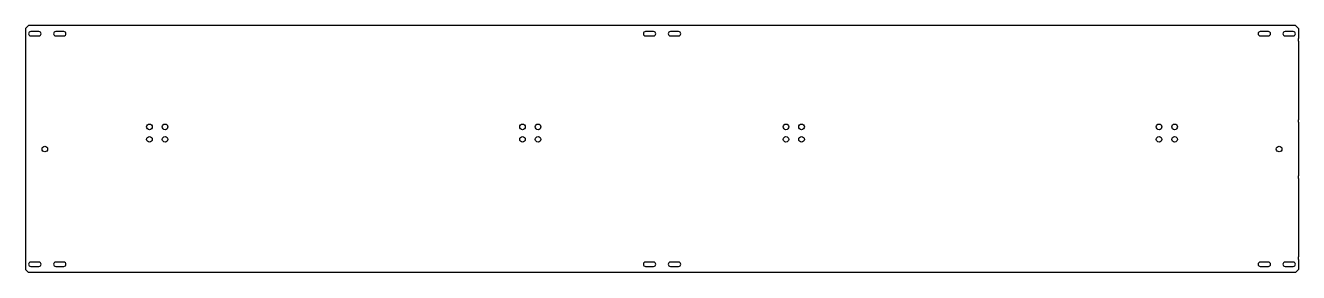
# Model space of a CAD drawing. Header units: millimetres. Extents: x -755 to 1289, y 13 to 409.
import ezdxf

# ---------------------------------------------------------------- set-up
doc = ezdxf.new("R2010")
doc.units = ezdxf.units.MM
doc.layers.add('Default', color=7, linetype='Continuous')
doc.layers.add('LONGARINA_2H', color=7, linetype='Continuous')

# ---------------------------------------------------------------- blocks, each defined once
blk = doc.blocks.new('SE')
at = {"layer": 'LONGARINA_2H', "color": 7, "linetype": 'Continuous'}
for p, q in [((-750, 408.8), (-755, 403.8)), ((1283.6, 408.8), (-750, 408.8)), ((1288.6, 403.8), (1283.6, 408.8)), ((-755, 403.8), (-755, 387.8)), ((-733.5, 399.1), (-746.5, 399.1)), ((-746.5, 392.1), (-733.5, 392.1)), ((-693.5, 399.1), (-706.5, 399.1)), ((-706.5, 392.1), (-693.5, 392.1)), ((253.3, 399.1), (240.3, 399.1)), ((240.3, 392.1), (253.3, 392.1)), ((293.3, 399.1), (280.3, 399.1)), ((280.3, 392.1), (293.3, 392.1)), ((1240.1, 399.1), (1227.1, 399.1)), ((1227.1, 392.1), (1240.1, 392.1)), ((1280.1, 399.1), (1267.1, 399.1)), ((1267.1, 392.1), (1280.1, 392.1)), ((1288.6, 403.8), (1288.6, 387.8)), ((-755, 387.8), (-755, 383.7)), ((-755, 383.7), (-755, 257.8)), ((1288.6, 383.7), (1288.6, 387.8)), ((1288.6, 383.7), (1288.6, 257.8)), ((-755, 257.8), (-755, 253.8)), ((-755, 253.8), (-755, 167.8)), ((1288.6, 253.8), (1288.6, 257.8)), ((1288.6, 253.8), (1288.6, 167.8)), ((-755, 167.8), (-755, 163.8)), ((-755, 163.8), (-755, 37.9)), ((1288.6, 163.8), (1288.6, 167.8)), ((1288.6, 163.8), (1288.6, 37.9)), ((-755, 37.9), (-755, 33.9)), ((-755, 33.9), (-755, 17.9)), ((-733.5, 29.5), (-746.5, 29.5)), ((-746.5, 22.5), (-733.5, 22.5)), ((-693.5, 29.5), (-706.5, 29.5)), ((-706.5, 22.5), (-693.5, 22.5)), ((253.3, 29.5), (240.3, 29.5)), ((240.3, 22.5), (253.3, 22.5)), ((293.3, 29.5), (280.3, 29.5)), ((280.3, 22.5), (293.3, 22.5)), ((1240.1, 29.5), (1227.1, 29.5)), ((1227.1, 22.5), (1240.1, 22.5)), ((1280.1, 29.5), (1267.1, 29.5)), ((1267.1, 22.5), (1280.1, 22.5)), ((1288.6, 33.9), (1288.6, 37.9)), ((1288.6, 33.9), (1288.6, 17.9)), ((-755, 17.9), (-750, 12.9)), ((1283.6, 12.9), (-750, 12.9)), ((1283.6, 12.9), (1288.6, 17.9))]:
    blk.add_line(p, q, dxfattribs=at)
for centre in [(-556, 246.3), (-531, 246.3), (42.8, 246.3), (67.8, 246.3), (465.8, 246.3), (490.8, 246.3), (1064.6, 246.3), (1089.6, 246.3), (-556, 226.3), (-531, 226.3), (42.8, 226.3), (67.8, 226.3), (465.8, 226.3), (490.8, 226.3), (1064.6, 226.3), (1089.6, 226.3), (-723.9, 210.8), (1257.4, 210.8)]:
    blk.add_circle(centre, 4.5, dxfattribs=at)
for centre, start, end in [((-746.5, 395.6), 90, 270), ((-733.5, 395.6), 270, 90), ((-706.5, 395.6), 90, 270), ((-693.5, 395.6), 270, 90), ((240.3, 395.6), 90, 270), ((253.3, 395.6), 270, 90), ((280.3, 395.6), 90, 270), ((293.3, 395.6), 270, 90), ((1227.1, 395.6), 90, 270), ((1240.1, 395.6), 270, 90), ((1267.1, 395.6), 90, 270), ((1280.1, 395.6), 270, 90), ((-746.5, 26), 90, 270), ((-733.5, 26), 270, 90), ((-706.5, 26), 90, 270), ((-693.5, 26), 270, 90), ((240.3, 26), 90, 270), ((253.3, 26), 270, 90), ((280.3, 26), 90, 270), ((293.3, 26), 270, 90), ((1227.1, 26), 90, 270), ((1240.1, 26), 270, 90), ((1267.1, 26), 90, 270), ((1280.1, 26), 270, 90)]:
    blk.add_arc(centre, 3.5, start, end, dxfattribs=at)

msp = doc.modelspace()

# ---------------------------------------------------------------- block references
at = {"layer": 'Default'}
msp.add_blockref('SE', (0, 0), dxfattribs=at)

doc.saveas('drawing.dxf')
